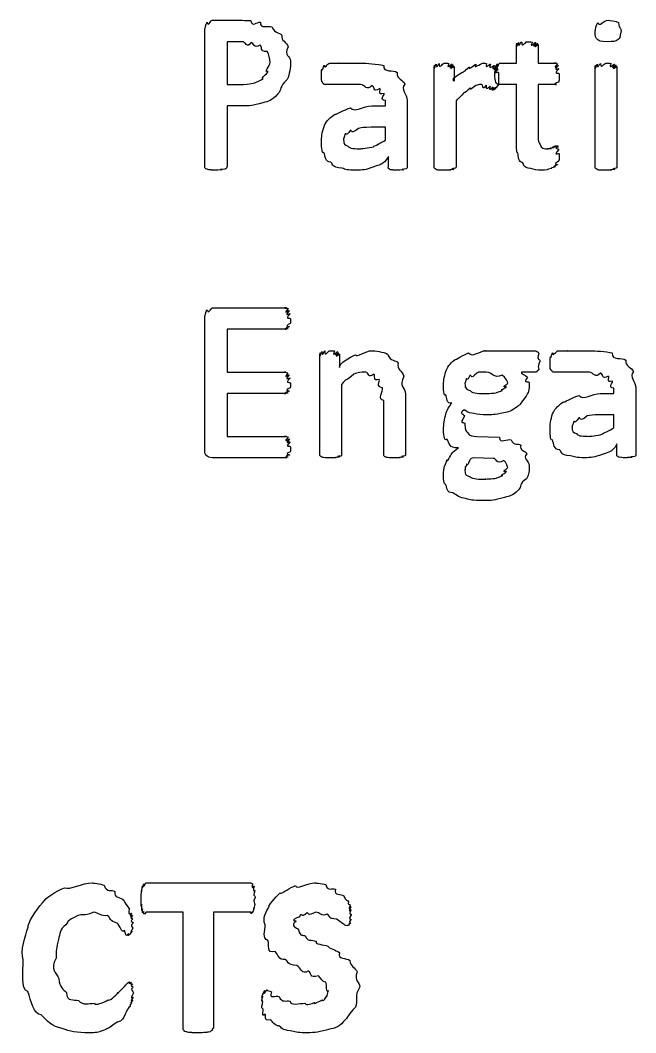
# Model space of a CAD drawing. Header units: millimetres. Extents: x 0 to 216, y 0 to 279.
# Drawn here: x 22.71 to 32.85, y 105.02 to 121.7 of the extents above; entities that cross this region are included whole.
import ezdxf

# ---------------------------------------------------------------- set-up
doc = ezdxf.new("R2010")
doc.units = ezdxf.units.MM
doc.layers.get('0').update_dxf_attribs({"linetype": 'CONTINUOUS'})

msp = doc.modelspace()

# ---------------------------------------------------------------- linework, layer by layer
at = {"color": 0}
for p, q in [((25.8741, 121.699), (26.3646, 121.699)), ((25.7528, 119.29), (25.7528, 121.561)), ((32.6058, 121.522), (32.6058, 121.522)), ((26.3701, 121.346), (26.1166, 121.346)), ((26.1166, 121.346), (26.1166, 120.64)), ((30.8818, 120.993), (30.8818, 121.302)), ((31.2401, 121.302), (31.2401, 120.993)), ((26.8277, 121.004), (26.8277, 121.004)), ((27.1639, 121.032), (27.1639, 121.032)), ((29.53, 119.284), (29.53, 120.938)), ((29.8552, 120.938), (29.8552, 120.696)), ((30.6062, 120.993), (30.8818, 120.993)), ((31.2401, 120.993), (31.5433, 120.993)), ((32.1813, 119.284), (32.1813, 120.938)), ((32.5396, 120.938), (32.5396, 119.284)), ((26.1166, 120.64), (26.3646, 120.64)), ((30.5883, 120.756), (30.5883, 120.756)), ((30.8818, 120.64), (30.6007, 120.64)), ((30.8818, 119.747), (30.8818, 120.64)), ((31.5433, 120.64), (31.2401, 120.64)), ((31.2401, 120.64), (31.2401, 119.869)), ((26.3646, 120.288), (26.1166, 120.288)), ((26.1166, 120.288), (26.1166, 119.295)), ((28.4992, 120.288), (28.7252, 120.288)), ((28.7252, 120.288), (28.7252, 120.376)), ((29.0835, 120.381), (29.0835, 119.284)), ((29.8883, 120.37), (29.8883, 119.284)), ((28.7252, 119.935), (28.4882, 119.935)), ((28.7252, 119.725), (28.7252, 119.935)), ((28.7748, 119.284), (28.7748, 119.455)), ((31.5874, 119.499), (31.5874, 119.499)), ((25.8796, 116.961), (27.0977, 116.961)), ((25.7528, 114.624), (25.7528, 116.829)), ((27.0977, 116.608), (26.1166, 116.608)), ((26.1166, 116.608), (26.1166, 115.903)), ((27.6462, 114.547), (27.6462, 116.2)), ((27.9714, 116.2), (27.9714, 115.98)), ((30.6641, 116.255), (31.2043, 116.255)), ((31.2704, 116.079), (31.2704, 116.079)), ((26.1166, 115.903), (27.0867, 115.903)), ((31.2098, 115.903), (30.9673, 115.903)), ((28.0045, 115.699), (28.0045, 114.547)), ((30.7413, 115.726), (30.7413, 115.726)), ((32.49, 115.55), (32.49, 115.638)), ((32.8483, 115.644), (32.8483, 114.547)), ((27.0867, 115.55), (26.1166, 115.55)), ((26.1166, 115.55), (26.1166, 114.844)), ((28.699, 114.547), (28.699, 115.434)), ((29.0573, 115.539), (29.0573, 114.547)), ((32.264, 115.55), (32.49, 115.55)), ((32.49, 115.197), (32.253, 115.197)), ((32.49, 114.988), (32.49, 115.197)), ((26.1166, 114.844), (27.0977, 114.844)), ((30.2286, 114.844), (30.6035, 114.828)), ((27.1639, 114.668), (27.1639, 114.668)), ((32.5396, 114.547), (32.5396, 114.718)), ((27.0977, 114.492), (25.8796, 114.492)), ((30.4987, 114.481), (30.179, 114.492)), ((30.7413, 114.337), (30.7413, 114.337)), ((24.7826, 107.487), (26.5079, 107.487)), ((26.5796, 107.244), (26.5796, 107.244)), ((25.3945, 107.002), (24.7826, 107.002)), ((25.3945, 105.095), (25.3945, 107.002)), ((26.5079, 107.002), (25.8961, 107.002)), ((25.8961, 107.002), (25.8961, 105.095)), ((28.3049, 105.773), (28.3049, 105.773)), ((24.5746, 105.674), (24.5746, 105.674))]:
    msp.add_line(p, q, dxfattribs=at)
for points in [[(25.7528, 121.561), (25.7528, 121.536), (25.7652, 121.643), (25.7914, 121.666)], [(25.7914, 121.666), (25.8038, 121.58), (25.8437, 121.699), (25.8741, 121.699)], [(26.3646, 121.699), (26.3288, 121.699), (26.4638, 121.696), (26.5079, 121.693)], [(26.5079, 121.693), (26.5355, 121.573), (26.6044, 121.679), (26.6678, 121.666)], [(26.6678, 121.666), (26.6595, 121.544), (26.7918, 121.624), (26.8552, 121.588)], [(32.1813, 121.522), (32.1813, 121.529), (32.1951, 121.634), (32.2254, 121.66)], [(32.2254, 121.66), (32.2433, 121.58), (32.315, 121.699), (32.3963, 121.699)], [(32.3963, 121.699), (32.4046, 121.699), (32.5313, 121.685), (32.5617, 121.66)], [(32.5617, 121.66), (32.581, 121.533), (32.6058, 121.591), (32.6058, 121.522)], [(26.8552, 121.588), (26.9062, 121.47), (26.9765, 121.506), (27.0206, 121.451)], [(27.0206, 121.451), (26.9985, 121.364), (27.1032, 121.336), (27.1253, 121.263)], [(32.2254, 121.379), (32.1813, 121.393), (32.1813, 121.452), (32.1813, 121.522)], [(32.6058, 121.522), (32.581, 121.397), (32.5892, 121.409), (32.5562, 121.384)], [(26.5135, 121.335), (26.4473, 121.227), (26.417, 121.346), (26.3701, 121.346)], [(26.6623, 121.291), (26.5465, 121.216), (26.5644, 121.331), (26.5135, 121.335)], [(26.7781, 121.186), (26.6416, 121.17), (26.7091, 121.269), (26.6623, 121.291)], [(30.8818, 121.302), (30.8818, 121.202), (30.8832, 121.31), (30.8874, 121.319)], [(30.8874, 121.319), (30.8929, 121.216), (30.9039, 121.331), (30.9149, 121.335)], [(30.9149, 121.335), (30.9177, 121.225), (30.948, 121.34), (30.97, 121.34)], [(30.97, 121.34), (30.9659, 121.227), (31.0251, 121.346), (31.0582, 121.346)], [(31.0582, 121.346), (31.0362, 121.346), (31.1244, 121.343), (31.1464, 121.34)], [(31.1464, 121.34), (31.083, 121.225), (31.1905, 121.338), (31.2015, 121.335)], [(31.2015, 121.335), (31.1092, 121.216), (31.225, 121.325), (31.2291, 121.319)], [(31.2291, 121.319), (31.1202, 121.202), (31.2401, 121.304), (31.2401, 121.302)], [(32.3908, 121.346), (32.2392, 121.346), (32.2544, 121.357), (32.2254, 121.379)], [(32.5562, 121.384), (32.519, 121.346), (32.4707, 121.346), (32.3908, 121.346)], [(26.8277, 121.004), (26.8222, 121.073), (26.8111, 121.138), (26.7781, 121.186)], [(27.1253, 121.263), (27.0454, 121.103), (27.1639, 121.116), (27.1639, 121.032)], [(26.7946, 120.855), (26.7036, 120.831), (26.8277, 120.952), (26.8277, 121.004)], [(27.1639, 121.032), (27.1639, 120.905), (27.1446, 120.814), (27.1088, 120.723)], [(27.6779, 120.894), (27.6834, 120.831), (27.6972, 120.938), (27.7165, 120.96)], [(27.7165, 120.96), (27.7192, 120.875), (27.7661, 120.993), (27.8102, 120.993)], [(27.8102, 120.993), (27.8074, 120.993), (27.9053, 120.993), (27.9645, 120.993)], [(27.9645, 120.993), (27.926, 120.993), (28.0858, 120.993), (28.1519, 120.993)], [(28.1519, 120.993), (28.1795, 120.993), (28.2911, 120.993), (28.3614, 120.993)], [(28.3614, 120.993), (28.3807, 120.993), (28.6053, 120.979), (28.6977, 120.954)], [(28.6977, 120.954), (28.6825, 120.824), (28.863, 120.89), (28.9181, 120.839)], [(29.53, 120.938), (29.53, 120.846), (29.5313, 120.952), (29.5355, 120.96)], [(29.5355, 120.96), (29.5369, 120.861), (29.5479, 120.972), (29.5631, 120.977)], [(29.5631, 120.977), (29.5658, 120.872), (29.5934, 120.988), (29.6127, 120.988)], [(29.6127, 120.988), (29.6072, 120.875), (29.6623, 120.993), (29.6954, 120.993)], [(29.6954, 120.993), (29.6692, 120.993), (29.7505, 120.99), (29.7725, 120.988)], [(29.7725, 120.988), (29.7133, 120.872), (29.8111, 120.983), (29.8221, 120.977)], [(29.8221, 120.977), (29.7353, 120.861), (29.84, 120.967), (29.8442, 120.96)], [(29.8442, 120.96), (29.7463, 120.846), (29.8552, 120.945), (29.8552, 120.938)], [(30.1088, 120.933), (30.0702, 120.857), (30.1818, 120.968), (30.219, 120.977)], [(30.219, 120.977), (30.1473, 120.875), (30.2975, 120.993), (30.3348, 120.993)], [(30.3348, 120.993), (30.3155, 120.993), (30.3678, 120.99), (30.3899, 120.988)], [(30.3899, 120.988), (30.3596, 120.872), (30.434, 120.983), (30.456, 120.977)], [(30.456, 120.977), (30.4078, 120.857), (30.5029, 120.962), (30.5222, 120.954)], [(30.5222, 120.954), (30.445, 120.842), (30.5525, 120.939), (30.5608, 120.933)], [(30.5346, 120.899), (30.536, 120.835), (30.5415, 120.939), (30.5456, 120.954)], [(30.5456, 120.954), (30.547, 120.863), (30.5594, 120.978), (30.5676, 120.982)], [(30.5676, 120.982), (30.5649, 120.875), (30.5911, 120.993), (30.6062, 120.993)], [(31.5433, 120.993), (31.4468, 120.993), (31.5557, 120.989), (31.5598, 120.982)], [(31.5598, 120.982), (31.4579, 120.863), (31.5722, 120.968), (31.5764, 120.954)], [(31.5764, 120.954), (31.4661, 120.835), (31.5819, 120.922), (31.5819, 120.899)], [(32.1813, 120.938), (32.1813, 120.846), (32.1827, 120.952), (32.1868, 120.96)], [(32.1868, 120.96), (32.1923, 120.861), (32.2034, 120.972), (32.2144, 120.977)], [(32.2144, 120.977), (32.2171, 120.872), (32.2475, 120.988), (32.2695, 120.988)], [(32.2695, 120.988), (32.2654, 120.875), (32.3246, 120.993), (32.3577, 120.993)], [(32.3577, 120.993), (32.3357, 120.993), (32.4239, 120.99), (32.4459, 120.988)], [(32.4459, 120.988), (32.3825, 120.872), (32.49, 120.983), (32.501, 120.977)], [(32.501, 120.977), (32.4087, 120.861), (32.5245, 120.967), (32.5286, 120.96)], [(32.5286, 120.96), (32.4197, 120.846), (32.5396, 120.945), (32.5396, 120.938)], [(26.7119, 120.74), (26.6637, 120.74), (26.7753, 120.811), (26.7946, 120.855)], [(27.6724, 120.795), (27.6724, 120.787), (27.6738, 120.872), (27.6779, 120.894)], [(27.6724, 120.729), (27.6724, 120.72), (27.6724, 120.773), (27.6724, 120.795)], [(28.9181, 120.839), (28.914, 120.72), (29.0187, 120.723), (29.0449, 120.646)], [(29.8552, 120.696), (29.7946, 120.74), (29.9461, 120.807), (29.9875, 120.844)], [(29.9875, 120.844), (29.9957, 120.813), (30.0716, 120.91), (30.1088, 120.933)], [(30.5608, 120.933), (30.4588, 120.828), (30.5732, 120.917), (30.5773, 120.91)], [(30.5773, 120.91), (30.4671, 120.817), (30.5828, 120.899), (30.5828, 120.888)], [(30.5828, 120.888), (30.4698, 120.795), (30.5883, 120.861), (30.5883, 120.839)], [(30.5291, 120.817), (30.5291, 120.79), (30.5304, 120.878), (30.5346, 120.899)], [(30.5456, 120.679), (30.5291, 120.696), (30.5291, 120.753), (30.5291, 120.817)], [(30.5883, 120.839), (30.5883, 120.753), (30.5883, 120.792), (30.5883, 120.756)], [(31.5819, 120.899), (31.4689, 120.79), (31.5874, 120.85), (31.5874, 120.817)], [(31.5874, 120.817), (31.5874, 120.696), (31.5832, 120.708), (31.5764, 120.679)], [(26.3646, 120.64), (26.3619, 120.64), (26.519, 120.649), (26.5741, 120.668)], [(26.5741, 120.668), (26.5906, 120.676), (26.6747, 120.709), (26.7119, 120.74)], [(27.1088, 120.723), (26.9723, 120.603), (27.0206, 120.552), (26.9544, 120.486)], [(27.6889, 120.679), (27.6751, 120.68), (27.6751, 120.709), (27.6724, 120.729)], [(27.711, 120.651), (27.6903, 120.654), (27.6958, 120.668), (27.6889, 120.679)], [(27.7385, 120.64), (27.7055, 120.64), (27.7179, 120.643), (27.711, 120.651)], [(27.8102, 120.64), (27.7303, 120.64), (27.7523, 120.64), (27.7385, 120.64)], [(27.9315, 120.64), (27.7964, 120.64), (27.8433, 120.64), (27.8102, 120.64)], [(28.0968, 120.64), (28.01, 120.64), (27.9783, 120.64), (27.9315, 120.64)], [(28.3173, 120.64), (28.1382, 120.64), (28.163, 120.64), (28.0968, 120.64)], [(28.5047, 120.624), (28.411, 120.522), (28.3904, 120.64), (28.3173, 120.64)], [(28.6315, 120.574), (28.513, 120.5), (28.5557, 120.613), (28.5047, 120.624)], [(29.0449, 120.646), (28.965, 120.566), (29.0835, 120.481), (29.0835, 120.381)], [(30.2135, 120.624), (30.0729, 120.504), (30.1529, 120.602), (30.1198, 120.58)], [(30.3127, 120.64), (30.2534, 120.64), (30.2466, 120.635), (30.2135, 120.624)], [(30.3844, 120.629), (30.3127, 120.522), (30.3375, 120.64), (30.3127, 120.64)], [(30.4505, 120.613), (30.3596, 120.511), (30.4092, 120.625), (30.3844, 120.629)], [(30.5001, 120.596), (30.3968, 120.5), (30.4684, 120.609), (30.4505, 120.613)], [(30.5773, 120.624), (30.4588, 120.5), (30.5676, 120.603), (30.5608, 120.596)], [(30.6007, 120.64), (30.5539, 120.64), (30.5594, 120.653), (30.5456, 120.679)], [(30.5883, 120.673), (30.5883, 120.64), (30.5842, 120.635), (30.5773, 120.624)], [(30.5883, 120.756), (30.5883, 120.685), (30.5883, 120.696), (30.5883, 120.673)], [(31.5764, 120.679), (31.4551, 120.64), (31.5571, 120.64), (31.5433, 120.64)], [(26.9544, 120.486), (26.84, 120.356), (26.8056, 120.373), (26.7064, 120.337)], [(28.7032, 120.492), (28.5791, 120.456), (28.6646, 120.552), (28.6315, 120.574)], [(28.7252, 120.376), (28.6095, 120.39), (28.7169, 120.458), (28.7032, 120.492)], [(30.0095, 120.497), (29.9296, 120.394), (29.9324, 120.421), (29.8883, 120.37)], [(30.1198, 120.58), (30.0068, 120.464), (30.0495, 120.533), (30.0095, 120.497)], [(30.5387, 120.591), (30.4257, 120.489), (30.5139, 120.592), (30.5001, 120.596)], [(30.5608, 120.596), (30.4478, 120.489), (30.5497, 120.591), (30.5387, 120.591)], [(26.7064, 120.337), (26.5272, 120.288), (26.4969, 120.288), (26.3646, 120.288)], [(28.1519, 120.255), (28.2126, 120.169), (28.3697, 120.288), (28.4992, 120.288)], [(27.7275, 119.979), (27.7496, 120.034), (27.8226, 120.106), (27.8929, 120.15)], [(27.8929, 120.15), (27.8887, 120.125), (28.0486, 120.232), (28.1519, 120.255)], [(27.6724, 119.736), (27.6724, 119.776), (27.6903, 119.908), (27.7275, 119.979)], [(28.0638, 119.825), (28.032, 119.721), (28.0362, 119.776), (28.0362, 119.747)], [(28.1464, 119.885), (28.0693, 119.769), (28.0817, 119.849), (28.0638, 119.825)], [(28.2842, 119.918), (28.1423, 119.798), (28.1823, 119.899), (28.1464, 119.885)], [(28.4882, 119.935), (28.3738, 119.935), (28.3421, 119.929), (28.2842, 119.918)], [(31.2401, 119.869), (31.2374, 119.677), (31.2511, 119.701), (31.2732, 119.654)], [(27.711, 119.521), (27.6724, 119.485), (27.6724, 119.655), (27.6724, 119.736)], [(28.0362, 119.747), (28.032, 119.64), (28.0596, 119.655), (28.1079, 119.626)], [(28.1079, 119.626), (28.1313, 119.582), (28.2305, 119.582), (28.3228, 119.582)], [(28.3228, 119.582), (28.2966, 119.582), (28.4634, 119.593), (28.5268, 119.615)], [(28.5268, 119.615), (28.5392, 119.629), (28.6549, 119.677), (28.7252, 119.725)], [(30.9039, 119.516), (30.8818, 119.485), (30.8818, 119.659), (30.8818, 119.747)], [(31.2732, 119.654), (31.2856, 119.582), (31.3421, 119.582), (31.4055, 119.582)], [(31.4606, 119.587), (31.4, 119.593), (31.4882, 119.6), (31.4992, 119.604)], [(31.4992, 119.604), (31.4248, 119.604), (31.524, 119.616), (31.5323, 119.621)], [(31.5323, 119.621), (31.4441, 119.615), (31.5516, 119.632), (31.5598, 119.632)], [(31.5598, 119.632), (31.4551, 119.615), (31.5667, 119.629), (31.5709, 119.626)], [(31.5709, 119.626), (31.462, 119.611), (31.5764, 119.621), (31.5764, 119.61)], [(31.5764, 119.61), (31.4661, 119.593), (31.5819, 119.589), (31.5819, 119.571)], [(27.8267, 119.362), (27.7275, 119.362), (27.7399, 119.458), (27.711, 119.521)], [(28.7748, 119.455), (28.6866, 119.302), (28.6205, 119.32), (28.5323, 119.284)], [(30.981, 119.356), (30.9149, 119.357), (30.9218, 119.452), (30.9039, 119.516)], [(31.4055, 119.582), (31.3697, 119.582), (31.4454, 119.584), (31.4606, 119.587)], [(31.5819, 119.571), (31.4689, 119.439), (31.5874, 119.528), (31.5874, 119.499)], [(31.5874, 119.499), (31.5874, 119.362), (31.5847, 119.412), (31.5819, 119.384)], [(25.7583, 119.262), (25.7528, 119.258), (25.7528, 119.279), (25.7528, 119.29)], [(26.1166, 119.295), (26.1124, 119.262), (26.1124, 119.275), (26.1056, 119.268)], [(28.0086, 119.262), (27.8267, 119.273), (27.8777, 119.318), (27.8267, 119.362)], [(28.5323, 119.284), (28.3917, 119.229), (28.3504, 119.229), (28.2512, 119.229)], [(28.7914, 119.251), (28.7596, 119.251), (28.7748, 119.269), (28.7748, 119.284)], [(29.0835, 119.284), (29.0835, 119.251), (29.078, 119.258), (29.0669, 119.251)], [(29.5355, 119.262), (29.53, 119.258), (29.53, 119.276), (29.53, 119.284)], [(29.8883, 119.284), (29.8855, 119.258), (29.8841, 119.269), (29.8772, 119.262)], [(31.1188, 119.257), (30.9838, 119.269), (31.0169, 119.312), (30.981, 119.356)], [(31.5213, 119.284), (31.4069, 119.254), (31.4827, 119.264), (31.4606, 119.257)], [(31.5598, 119.318), (31.4441, 119.276), (31.5391, 119.295), (31.5213, 119.284)], [(31.5819, 119.384), (31.462, 119.302), (31.5709, 119.331), (31.5598, 119.318)], [(32.1868, 119.262), (32.1813, 119.258), (32.1813, 119.276), (32.1813, 119.284)], [(32.5396, 119.284), (32.5369, 119.258), (32.5355, 119.269), (32.5286, 119.262)], [(25.7914, 119.246), (25.7638, 119.243), (25.7652, 119.254), (25.7583, 119.262)], [(25.8465, 119.235), (25.7927, 119.236), (25.8051, 119.242), (25.7914, 119.246)], [(25.9347, 119.229), (25.8368, 119.229), (25.8685, 119.231), (25.8465, 119.235)], [(26.0229, 119.235), (25.9099, 119.229), (25.9705, 119.229), (25.9347, 119.229)], [(26.078, 119.246), (25.954, 119.236), (26.0449, 119.237), (26.0229, 119.235)], [(26.1056, 119.268), (26.1014, 119.247), (26.0918, 119.253), (26.078, 119.246)], [(28.2512, 119.229), (28.0872, 119.229), (28.0817, 119.24), (28.0086, 119.262)], [(28.841, 119.235), (28.7817, 119.236), (28.8024, 119.243), (28.7914, 119.251)], [(28.9292, 119.229), (28.8258, 119.229), (28.863, 119.231), (28.841, 119.235)], [(29.0173, 119.235), (28.903, 119.229), (28.9691, 119.229), (28.9292, 119.229)], [(29.0669, 119.251), (28.9429, 119.236), (29.0394, 119.237), (29.0173, 119.235)], [(29.5631, 119.24), (29.541, 119.243), (29.5424, 119.254), (29.5355, 119.262)], [(29.6182, 119.229), (29.5658, 119.232), (29.5768, 119.236), (29.5631, 119.24)], [(29.7064, 119.229), (29.614, 119.229), (29.643, 119.229), (29.6182, 119.229)], [(29.7946, 119.229), (29.6843, 119.229), (29.7422, 119.229), (29.7064, 119.229)], [(29.8497, 119.24), (29.7312, 119.232), (29.8194, 119.232), (29.7946, 119.229)], [(29.8772, 119.262), (29.7574, 119.243), (29.8634, 119.247), (29.8497, 119.24)], [(31.3118, 119.229), (31.2126, 119.229), (31.174, 119.237), (31.1188, 119.257)], [(31.389, 119.235), (31.3118, 119.229), (31.3366, 119.229), (31.3118, 119.229)], [(31.4606, 119.257), (31.3628, 119.24), (31.4138, 119.242), (31.389, 119.235)], [(32.2144, 119.24), (32.1923, 119.243), (32.1937, 119.254), (32.1868, 119.262)], [(32.2695, 119.229), (32.2171, 119.232), (32.2282, 119.236), (32.2144, 119.24)], [(32.3577, 119.229), (32.2654, 119.229), (32.2943, 119.229), (32.2695, 119.229)], [(32.4459, 119.229), (32.3357, 119.229), (32.3935, 119.229), (32.3577, 119.229)], [(32.501, 119.24), (32.3825, 119.232), (32.4707, 119.232), (32.4459, 119.229)], [(32.5286, 119.262), (32.4087, 119.243), (32.5148, 119.247), (32.501, 119.24)], [(25.7914, 116.928), (25.8079, 116.842), (25.8492, 116.961), (25.8796, 116.961)], [(27.0977, 116.961), (27.0123, 116.961), (27.117, 116.957), (27.1253, 116.95)], [(27.1253, 116.95), (27.0275, 116.829), (27.1377, 116.931), (27.1418, 116.917)], [(25.7528, 116.829), (25.7528, 116.803), (25.7652, 116.909), (25.7914, 116.928)], [(27.1418, 116.917), (27.0385, 116.798), (27.1543, 116.884), (27.1584, 116.862)], [(27.1584, 116.862), (27.0454, 116.754), (27.1639, 116.812), (27.1639, 116.779)], [(27.1639, 116.779), (27.1639, 116.692), (27.1611, 116.724), (27.1584, 116.702)], [(27.1253, 116.619), (27.0123, 116.608), (27.1088, 116.608), (27.0977, 116.608)], [(27.1418, 116.647), (27.0275, 116.622), (27.1322, 116.626), (27.1253, 116.619)], [(27.1584, 116.702), (27.0385, 116.648), (27.1487, 116.66), (27.1418, 116.647)], [(27.6462, 116.2), (27.6462, 116.108), (27.6476, 116.214), (27.6517, 116.222)], [(27.6517, 116.222), (27.6531, 116.123), (27.6641, 116.235), (27.6793, 116.239)], [(27.6793, 116.239), (27.6821, 116.134), (27.7096, 116.25), (27.7289, 116.25)], [(27.7289, 116.25), (27.7234, 116.137), (27.7785, 116.255), (27.8116, 116.255)], [(27.8116, 116.255), (27.7854, 116.255), (27.8667, 116.253), (27.8887, 116.25)], [(27.8887, 116.25), (27.8295, 116.134), (27.9273, 116.246), (27.9383, 116.239)], [(27.9383, 116.239), (27.8515, 116.123), (27.9563, 116.229), (27.9604, 116.222)], [(27.9604, 116.222), (27.8626, 116.108), (27.9714, 116.207), (27.9714, 116.2)], [(27.9714, 115.98), (27.9508, 116.049), (28.1451, 116.145), (28.2305, 116.189)], [(28.2305, 116.189), (28.2415, 116.137), (28.4082, 116.255), (28.5006, 116.255)], [(28.5006, 116.255), (28.553, 116.255), (28.6894, 116.236), (28.7596, 116.2)], [(28.7596, 116.2), (28.8148, 116.064), (28.8919, 116.114), (28.936, 116.052)], [(29.7326, 115.941), (29.7518, 115.998), (29.8166, 116.068), (29.8759, 116.112)], [(29.8759, 116.112), (29.8731, 116.09), (30.0109, 116.195), (30.0964, 116.217)], [(30.0964, 116.217), (30.1639, 116.137), (30.2782, 116.255), (30.3775, 116.255)], [(30.3775, 116.255), (30.3182, 116.255), (30.4822, 116.255), (30.5263, 116.255)], [(30.5263, 116.255), (30.5277, 116.255), (30.62, 116.255), (30.6641, 116.255)], [(31.2043, 116.255), (31.1892, 116.255), (31.2429, 116.24), (31.2539, 116.211)], [(31.2539, 116.211), (31.2112, 116.079), (31.2704, 116.137), (31.2704, 116.079)], [(31.4372, 116.057), (31.4372, 116.049), (31.4386, 116.134), (31.4427, 116.156)], [(31.4427, 116.156), (31.4482, 116.093), (31.462, 116.2), (31.4813, 116.222)], [(31.4813, 116.222), (31.484, 116.137), (31.5309, 116.255), (31.575, 116.255)], [(31.575, 116.255), (31.5722, 116.255), (31.6701, 116.255), (31.7293, 116.255)], [(31.7293, 116.255), (31.6907, 116.255), (31.8506, 116.255), (31.9168, 116.255)], [(31.9168, 116.255), (31.9443, 116.255), (32.0559, 116.255), (32.1262, 116.255)], [(32.1262, 116.255), (32.1455, 116.255), (32.3701, 116.242), (32.4624, 116.217)], [(32.4624, 116.217), (32.4473, 116.086), (32.6278, 116.152), (32.6829, 116.101)], [(32.6829, 116.101), (32.6788, 115.983), (32.7835, 115.985), (32.8097, 115.908)], [(28.936, 116.052), (28.903, 115.943), (29.0105, 115.921), (29.0298, 115.836)], [(29.6829, 115.715), (29.6829, 115.744), (29.6995, 115.875), (29.7326, 115.941)], [(31.2539, 115.941), (31.1892, 115.903), (31.2277, 115.903), (31.2098, 115.903)], [(31.2704, 116.079), (31.2112, 115.958), (31.2649, 115.97), (31.2539, 115.941)], [(31.4372, 115.991), (31.4372, 115.983), (31.4372, 116.035), (31.4372, 116.057)], [(31.4537, 115.941), (31.4399, 115.943), (31.4399, 115.971), (31.4372, 115.991)], [(31.4758, 115.914), (31.4551, 115.916), (31.4606, 115.93), (31.4537, 115.941)], [(27.0867, 115.903), (27.0054, 115.903), (27.1088, 115.898), (27.1198, 115.892)], [(27.1198, 115.892), (27.0275, 115.77), (27.1377, 115.872), (27.1418, 115.859)], [(27.1418, 115.859), (27.0385, 115.74), (27.1543, 115.825), (27.1584, 115.804)], [(27.1584, 115.804), (27.0454, 115.696), (27.1639, 115.754), (27.1639, 115.721)], [(28.2029, 115.87), (28.072, 115.744), (28.0734, 115.794), (28.0045, 115.699)], [(28.4014, 115.903), (28.3187, 115.903), (28.2691, 115.892), (28.2029, 115.87)], [(28.5337, 115.87), (28.4358, 115.784), (28.4523, 115.903), (28.4014, 115.903)], [(28.6218, 115.781), (28.5089, 115.744), (28.5695, 115.85), (28.5337, 115.87)], [(28.677, 115.644), (28.5571, 115.667), (28.6467, 115.744), (28.6218, 115.781)], [(29.0298, 115.836), (28.9388, 115.66), (29.0573, 115.656), (29.0573, 115.539)], [(30.0578, 115.792), (30.0357, 115.689), (30.0357, 115.746), (30.0357, 115.721)], [(30.1184, 115.848), (30.0647, 115.733), (30.0716, 115.814), (30.0578, 115.792)], [(30.2286, 115.886), (30.1198, 115.766), (30.1473, 115.866), (30.1184, 115.848)], [(30.383, 115.903), (30.208, 115.903), (30.2727, 115.897), (30.2286, 115.886)], [(30.6476, 115.853), (30.4987, 115.784), (30.496, 115.903), (30.383, 115.903)], [(30.7413, 115.726), (30.7413, 115.722), (30.7096, 115.823), (30.6476, 115.853)], [(30.9673, 115.903), (30.9397, 115.877), (31.0472, 115.849), (31.0665, 115.82)], [(31.0665, 115.82), (30.9755, 115.704), (31.094, 115.765), (31.094, 115.732)], [(31.5033, 115.903), (31.4702, 115.903), (31.4827, 115.905), (31.4758, 115.914)], [(31.575, 115.903), (31.495, 115.903), (31.5171, 115.903), (31.5033, 115.903)], [(31.6963, 115.903), (31.5612, 115.903), (31.6081, 115.903), (31.575, 115.903)], [(31.8616, 115.903), (31.7748, 115.903), (31.7431, 115.903), (31.6963, 115.903)], [(32.0821, 115.903), (31.903, 115.903), (31.9278, 115.903), (31.8616, 115.903)], [(32.2695, 115.886), (32.1758, 115.784), (32.1551, 115.903), (32.0821, 115.903)], [(32.3963, 115.836), (32.2778, 115.762), (32.3205, 115.875), (32.2695, 115.886)], [(32.468, 115.754), (32.3439, 115.718), (32.4294, 115.814), (32.3963, 115.836)], [(32.8097, 115.908), (32.7298, 115.828), (32.8483, 115.743), (32.8483, 115.644)], [(27.1584, 115.644), (27.0385, 115.59), (27.1487, 115.602), (27.1418, 115.588)], [(27.1639, 115.721), (27.1639, 115.634), (27.1611, 115.666), (27.1584, 115.644)], [(28.699, 115.434), (28.5833, 115.442), (28.6907, 115.591), (28.677, 115.644)], [(29.716, 115.533), (29.6829, 115.473), (29.6829, 115.645), (29.6829, 115.715)], [(30.0357, 115.721), (30.0357, 115.612), (30.0661, 115.627), (30.1294, 115.594)], [(30.5484, 115.561), (30.5387, 115.568), (30.6269, 115.584), (30.6531, 115.6)], [(30.6531, 115.6), (30.5938, 115.601), (30.7041, 115.638), (30.7192, 115.66)], [(30.7192, 115.66), (30.6228, 115.645), (30.7413, 115.704), (30.7413, 115.726)], [(31.094, 115.732), (31.094, 115.586), (31.0775, 115.572), (31.0444, 115.506)], [(32.49, 115.638), (32.3742, 115.652), (32.4817, 115.721), (32.468, 115.754)], [(27.1198, 115.556), (27.0054, 115.55), (27.0977, 115.55), (27.0867, 115.55)], [(27.1418, 115.588), (27.0275, 115.561), (27.1308, 115.562), (27.1198, 115.556)], [(29.8208, 115.395), (29.7298, 115.369), (29.7408, 115.481), (29.716, 115.533)], [(30.1294, 115.594), (30.1597, 115.55), (30.2782, 115.55), (30.3885, 115.55)], [(30.3885, 115.55), (30.4505, 115.55), (30.5043, 115.553), (30.5484, 115.561)], [(31.0444, 115.506), (30.9094, 115.336), (30.9631, 115.382), (30.9011, 115.335)], [(31.6577, 115.412), (31.6536, 115.387), (31.8134, 115.495), (31.9168, 115.517)], [(31.9168, 115.517), (31.9774, 115.431), (32.1345, 115.55), (32.264, 115.55)], [(29.7215, 115.208), (29.7339, 115.274), (29.7794, 115.34), (29.8208, 115.395)], [(30.0247, 115.28), (29.9145, 115.222), (30.0302, 115.215), (30.0302, 115.175)], [(30.179, 115.219), (30.0647, 115.23), (30.0605, 115.258), (30.0247, 115.28)], [(30.9011, 115.335), (30.7854, 115.244), (30.7633, 115.255), (30.6751, 115.23)], [(31.4923, 115.241), (31.5143, 115.296), (31.5874, 115.368), (31.6577, 115.412)], [(29.6829, 114.971), (29.6829, 115.016), (29.6954, 115.138), (29.7215, 115.208)], [(30.0302, 115.175), (29.9172, 115.028), (30.0357, 115.095), (30.0357, 115.048)], [(30.3885, 115.197), (30.3141, 115.197), (30.2452, 115.204), (30.179, 115.219)], [(30.6751, 115.23), (30.4946, 115.197), (30.4946, 115.197), (30.3885, 115.197)], [(31.4372, 114.999), (31.4372, 115.039), (31.4551, 115.171), (31.4923, 115.241)], [(31.9112, 115.147), (31.8341, 115.032), (31.8464, 115.112), (31.8286, 115.087)], [(32.0491, 115.181), (31.9071, 115.061), (31.9471, 115.161), (31.9112, 115.147)], [(32.253, 115.197), (32.1386, 115.197), (32.1069, 115.191), (32.0491, 115.181)], [(29.7436, 114.795), (29.6829, 114.748), (29.6829, 114.908), (29.6829, 114.971)], [(30.0357, 115.048), (30.0357, 114.922), (30.0523, 114.94), (30.0853, 114.899)], [(31.4758, 114.784), (31.4372, 114.748), (31.4372, 114.917), (31.4372, 114.999)], [(31.8286, 115.087), (31.7968, 114.984), (31.801, 115.039), (31.801, 115.01)], [(31.801, 115.01), (31.7968, 114.902), (31.8244, 114.917), (31.8727, 114.888)], [(32.2916, 114.877), (32.304, 114.891), (32.4197, 114.94), (32.49, 114.988)], [(27.0977, 114.844), (27.0123, 114.844), (27.117, 114.84), (27.1253, 114.833)], [(27.1253, 114.833), (27.0275, 114.712), (27.1391, 114.814), (27.1473, 114.8)], [(27.1473, 114.8), (27.0426, 114.686), (27.1584, 114.773), (27.1584, 114.751)], [(29.931, 114.657), (29.7629, 114.638), (29.7835, 114.74), (29.7436, 114.795)], [(30.0853, 114.899), (30.1046, 114.844), (30.1694, 114.844), (30.2286, 114.844)], [(30.6035, 114.828), (30.6007, 114.712), (30.7371, 114.811), (30.7964, 114.789)], [(30.7964, 114.789), (30.8405, 114.671), (30.9122, 114.741), (30.9563, 114.701)], [(31.5915, 114.624), (31.4923, 114.624), (31.5047, 114.72), (31.4758, 114.784)], [(31.8727, 114.888), (31.8961, 114.844), (31.9953, 114.844), (32.0876, 114.844)], [(32.0876, 114.844), (32.0614, 114.844), (32.2282, 114.855), (32.2916, 114.877)], [(25.7914, 114.519), (25.7528, 114.531), (25.7528, 114.576), (25.7528, 114.624)], [(27.1584, 114.751), (27.0454, 114.642), (27.1639, 114.701), (27.1639, 114.668)], [(27.1639, 114.668), (27.1639, 114.58), (27.1611, 114.613), (27.1584, 114.591)], [(29.8208, 114.563), (29.807, 114.572), (29.8897, 114.627), (29.931, 114.657)], [(30.9563, 114.701), (30.9287, 114.594), (31.0334, 114.616), (31.0555, 114.558)], [(31.7734, 114.525), (31.5915, 114.536), (31.6425, 114.58), (31.5915, 114.624)], [(32.5396, 114.718), (32.4514, 114.565), (32.3853, 114.583), (32.2971, 114.547)], [(25.8796, 114.492), (25.8079, 114.492), (25.8203, 114.5), (25.7914, 114.519)], [(27.1198, 114.502), (27.0095, 114.492), (27.1046, 114.492), (27.0977, 114.492)], [(27.1473, 114.536), (27.0275, 114.505), (27.1308, 114.51), (27.1198, 114.502)], [(27.1584, 114.591), (27.0426, 114.536), (27.1543, 114.549), (27.1473, 114.536)], [(27.6517, 114.525), (27.6462, 114.52), (27.6462, 114.538), (27.6462, 114.547)], [(27.6793, 114.502), (27.6572, 114.505), (27.6586, 114.516), (27.6517, 114.525)], [(27.7344, 114.492), (27.6821, 114.494), (27.6931, 114.499), (27.6793, 114.502)], [(27.8226, 114.492), (27.7303, 114.492), (27.7592, 114.492), (27.7344, 114.492)], [(27.9108, 114.492), (27.8005, 114.492), (27.8584, 114.492), (27.8226, 114.492)], [(27.9659, 114.502), (27.8474, 114.494), (27.9356, 114.494), (27.9108, 114.492)], [(27.9935, 114.519), (27.8736, 114.505), (27.9797, 114.51), (27.9659, 114.502)], [(28.0045, 114.547), (28.0017, 114.516), (28.0004, 114.526), (27.9935, 114.519)], [(28.7045, 114.519), (28.7004, 114.516), (28.699, 114.536), (28.699, 114.547)], [(28.7321, 114.502), (28.7114, 114.505), (28.7114, 114.515), (28.7045, 114.519)], [(28.7872, 114.492), (28.7376, 114.494), (28.7459, 114.499), (28.7321, 114.502)], [(28.8809, 114.492), (28.7845, 114.492), (28.812, 114.492), (28.7872, 114.492)], [(28.9636, 114.492), (28.8548, 114.492), (28.914, 114.492), (28.8809, 114.492)], [(29.0187, 114.502), (28.903, 114.494), (28.9884, 114.494), (28.9636, 114.492)], [(29.0463, 114.525), (28.9278, 114.505), (29.0325, 114.51), (29.0187, 114.502)], [(29.0573, 114.547), (29.0573, 114.52), (29.0532, 114.531), (29.0463, 114.525)], [(29.6995, 114.359), (29.705, 114.323), (29.7243, 114.431), (29.7436, 114.464)], [(29.7436, 114.464), (29.745, 114.39), (29.7904, 114.53), (29.8208, 114.563)], [(30.1074, 114.437), (30.0647, 114.319), (30.0743, 114.402), (30.0633, 114.387)], [(30.179, 114.492), (30.1019, 114.474), (30.1253, 114.456), (30.1074, 114.437)], [(30.6751, 114.447), (30.5346, 114.367), (30.5718, 114.481), (30.4987, 114.481)], [(30.7413, 114.337), (30.7413, 114.319), (30.7192, 114.423), (30.6751, 114.447)], [(31.0555, 114.558), (30.9755, 114.481), (31.094, 114.439), (31.094, 114.365)], [(32.016, 114.492), (31.852, 114.492), (31.8464, 114.502), (31.7734, 114.525)], [(32.2971, 114.547), (32.1565, 114.492), (32.1152, 114.492), (32.016, 114.492)], [(32.5562, 114.513), (32.5245, 114.513), (32.5396, 114.531), (32.5396, 114.547)], [(32.6058, 114.497), (32.5465, 114.499), (32.5672, 114.505), (32.5562, 114.513)], [(32.694, 114.492), (32.5906, 114.492), (32.6278, 114.493), (32.6058, 114.497)], [(32.7822, 114.497), (32.6678, 114.492), (32.7339, 114.492), (32.694, 114.492)], [(32.8318, 114.513), (32.7077, 114.499), (32.8042, 114.5), (32.7822, 114.497)], [(32.8483, 114.547), (32.8483, 114.513), (32.8428, 114.52), (32.8318, 114.513)], [(29.6829, 114.238), (29.6829, 114.246), (29.6885, 114.319), (29.6995, 114.359)], [(30.0413, 114.343), (30.0357, 114.257), (30.0357, 114.308), (30.0357, 114.293)], [(30.0357, 114.293), (30.0357, 114.191), (30.0647, 114.204), (30.1239, 114.177)], [(30.0633, 114.387), (30.0426, 114.29), (30.044, 114.358), (30.0413, 114.343)], [(30.6586, 114.199), (30.598, 114.198), (30.7082, 114.241), (30.7192, 114.265)], [(30.7192, 114.265), (30.6228, 114.246), (30.7413, 114.312), (30.7413, 114.337)], [(31.094, 114.365), (31.094, 114.213), (31.0789, 114.215), (31.0499, 114.144)], [(29.716, 114.056), (29.6829, 114.022), (29.6829, 114.172), (29.6829, 114.238)], [(30.1239, 114.177), (30.157, 114.139), (30.27, 114.139), (30.3775, 114.139)], [(30.3775, 114.139), (30.3334, 114.139), (30.5043, 114.144), (30.5484, 114.155)], [(30.5484, 114.155), (30.5428, 114.161), (30.6324, 114.181), (30.6586, 114.199)], [(31.0499, 114.144), (30.9177, 114.072), (30.9755, 114.015), (30.9177, 113.962)], [(29.8373, 113.913), (29.7298, 113.911), (29.7408, 114.001), (29.716, 114.056)], [(30.9177, 113.962), (30.7992, 113.85), (30.7812, 113.866), (30.6862, 113.836)], [(30.0468, 113.819), (29.9586, 113.83), (29.8924, 113.873), (29.8373, 113.913)], [(30.3609, 113.786), (30.1308, 113.786), (30.1349, 113.797), (30.0468, 113.819)], [(30.6862, 113.836), (30.4946, 113.786), (30.485, 113.786), (30.3609, 113.786)], [(23.439, 107.404), (23.5383, 107.369), (23.7312, 107.487), (23.8966, 107.487)], [(23.8966, 107.487), (23.8911, 107.487), (24.0316, 107.473), (24.095, 107.448)], [(24.095, 107.448), (24.1336, 107.317), (24.2163, 107.388), (24.2714, 107.344)], [(24.711, 107.355), (24.7055, 107.313), (24.7179, 107.413), (24.722, 107.432)], [(24.722, 107.432), (24.7165, 107.351), (24.7358, 107.462), (24.744, 107.471)], [(24.744, 107.471), (24.7344, 107.369), (24.7675, 107.487), (24.7826, 107.487)], [(26.5079, 107.487), (26.4983, 107.487), (26.5272, 107.482), (26.5355, 107.471)], [(26.5355, 107.471), (26.5162, 107.351), (26.5548, 107.45), (26.5631, 107.432)], [(26.5631, 107.432), (26.5314, 107.313), (26.5741, 107.388), (26.5741, 107.355)], [(26.9875, 107.316), (27.044, 107.313), (27.1473, 107.417), (27.2466, 107.443)], [(27.2466, 107.443), (27.2466, 107.369), (27.456, 107.487), (27.5663, 107.487)], [(27.5663, 107.487), (27.5332, 107.487), (27.6834, 107.477), (27.7427, 107.459)], [(27.7427, 107.459), (27.7675, 107.333), (27.8543, 107.415), (27.9025, 107.382)], [(23.0753, 107.156), (23.1414, 107.258), (23.2985, 107.349), (23.439, 107.404)], [(24.2714, 107.344), (24.2438, 107.234), (24.3733, 107.255), (24.4147, 107.2)], [(24.7055, 107.244), (24.6972, 107.251), (24.7069, 107.325), (24.711, 107.355)], [(26.5741, 107.355), (26.5355, 107.251), (26.5796, 107.289), (26.5796, 107.244)], [(26.8111, 107.101), (26.7794, 107.082), (26.9131, 107.261), (26.9875, 107.316)], [(27.9025, 107.382), (27.8667, 107.267), (27.999, 107.312), (28.0403, 107.272)], [(28.0403, 107.272), (28.0651, 107.189), (28.1065, 107.202), (28.1175, 107.173)], [(22.8437, 106.759), (22.8217, 106.806), (22.976, 107.049), (23.0753, 107.156)], [(24.4147, 107.2), (24.445, 107.123), (24.4878, 107.097), (24.5029, 107.057)], [(24.711, 107.129), (24.6972, 107.046), (24.7055, 107.2), (24.7055, 107.244)], [(24.722, 107.057), (24.7055, 106.983), (24.7137, 107.098), (24.711, 107.129)], [(26.5741, 107.129), (26.5314, 106.983), (26.57, 107.075), (26.5631, 107.057)], [(26.5796, 107.244), (26.5355, 107.163), (26.5768, 107.162), (26.5741, 107.129)], [(26.745, 106.798), (26.6912, 106.905), (26.767, 107.013), (26.8111, 107.101)], [(28.1175, 107.173), (28.0913, 107.134), (28.1409, 107.13), (28.1451, 107.123)], [(28.1451, 107.123), (28.0982, 107.002), (28.1519, 107.104), (28.1561, 107.09)], [(23.6595, 106.947), (23.468, 106.859), (23.5162, 106.864), (23.4611, 106.798)], [(23.9186, 107.002), (23.7395, 106.928), (23.7367, 106.983), (23.6595, 106.947)], [(24.1446, 106.947), (24.0412, 106.928), (24.0068, 107.002), (23.9186, 107.002)], [(24.31, 106.826), (24.1694, 106.855), (24.2108, 106.91), (24.1446, 106.947)], [(24.5029, 107.057), (24.4781, 106.928), (24.5332, 106.996), (24.5415, 106.986)], [(24.5415, 106.986), (24.4933, 106.91), (24.5539, 106.966), (24.558, 106.952)], [(24.558, 106.952), (24.5001, 106.881), (24.5635, 106.919), (24.5635, 106.897)], [(24.744, 107.013), (24.7165, 106.947), (24.7289, 107.038), (24.722, 107.057)], [(24.7826, 107.002), (24.7344, 106.928), (24.7551, 107.005), (24.744, 107.013)], [(26.5355, 107.013), (26.4983, 106.928), (26.519, 107.002), (26.5079, 107.002)], [(26.5631, 107.057), (26.5162, 106.947), (26.5465, 107.024), (26.5355, 107.013)], [(27.3293, 106.958), (27.2907, 106.887), (27.2824, 106.932), (27.2686, 106.914)], [(27.434, 106.991), (27.3458, 106.914), (27.3582, 106.972), (27.3293, 106.958)], [(27.5773, 107.002), (27.4257, 106.928), (27.4739, 106.998), (27.434, 106.991)], [(27.7647, 106.969), (27.6683, 106.928), (27.6462, 107.002), (27.5773, 107.002)], [(27.919, 106.892), (27.7826, 106.884), (27.8226, 106.947), (27.7647, 106.969)], [(28.1561, 107.09), (28.1065, 106.972), (28.1616, 107.059), (28.1616, 107.041)], [(28.1616, 107.041), (28.1065, 106.936), (28.1616, 106.996), (28.1616, 106.963)], [(28.1616, 106.963), (28.1065, 106.87), (28.1588, 106.903), (28.1561, 106.881)], [(22.761, 106.219), (22.7114, 106.376), (22.7886, 106.605), (22.8437, 106.759)], [(23.4611, 106.798), (23.3619, 106.726), (23.3688, 106.65), (23.3398, 106.555)], [(24.4257, 106.704), (24.3789, 106.649), (24.3568, 106.782), (24.31, 106.826)], [(24.5635, 106.897), (24.5043, 106.839), (24.569, 106.855), (24.569, 106.826)], [(24.569, 106.826), (24.5043, 106.777), (24.5663, 106.765), (24.5635, 106.743)], [(26.7891, 106.539), (26.6912, 106.575), (26.745, 106.699), (26.745, 106.798)], [(27.2686, 106.914), (27.1473, 106.85), (27.2521, 106.875), (27.2521, 106.853)], [(27.2521, 106.853), (27.1473, 106.777), (27.2659, 106.755), (27.2962, 106.715)], [(28.0293, 106.814), (27.9879, 106.828), (27.9631, 106.866), (27.919, 106.892)], [(28.101, 106.782), (28.0513, 106.782), (28.0624, 106.793), (28.0293, 106.814)], [(28.1285, 106.793), (28.0761, 106.782), (28.112, 106.782), (28.101, 106.782)], [(28.1506, 106.826), (28.0954, 106.795), (28.1395, 106.799), (28.1285, 106.793)], [(28.1561, 106.881), (28.1023, 106.826), (28.1533, 106.839), (28.1506, 106.826)], [(24.4974, 106.649), (24.4381, 106.575), (24.4547, 106.667), (24.4257, 106.704)], [(24.5249, 106.655), (24.4671, 106.575), (24.5084, 106.649), (24.4974, 106.649)], [(24.547, 106.688), (24.4864, 106.586), (24.536, 106.662), (24.5249, 106.655)], [(24.5635, 106.743), (24.4974, 106.616), (24.5539, 106.702), (24.547, 106.688)], [(27.2962, 106.715), (27.3237, 106.583), (27.3637, 106.644), (27.4119, 106.611)], [(27.4119, 106.611), (27.423, 106.519), (27.5194, 106.553), (27.5828, 106.528)], [(23.3398, 106.555), (23.3068, 106.42), (23.3013, 106.36), (23.3013, 106.247)], [(26.9103, 106.357), (26.7532, 106.314), (26.8222, 106.469), (26.7891, 106.539)], [(27.5828, 106.528), (27.5511, 106.469), (27.7124, 106.474), (27.7757, 106.445)], [(27.7757, 106.445), (27.7978, 106.409), (27.9053, 106.38), (27.9687, 106.341)], [(27.0757, 106.225), (26.9668, 106.211), (26.9572, 106.305), (26.9103, 106.357)], [(27.9687, 106.341), (27.926, 106.215), (28.0913, 106.259), (28.1395, 106.208)], [(22.8382, 105.695), (22.7114, 105.737), (22.761, 106.021), (22.761, 106.219)], [(23.3013, 106.247), (23.1883, 106.061), (23.315, 106.005), (23.3454, 105.911)], [(27.2686, 106.125), (27.0922, 106.138), (27.1377, 106.188), (27.0757, 106.225)], [(27.456, 106.037), (27.3417, 105.961), (27.3348, 106.095), (27.2686, 106.125)], [(28.1395, 106.208), (28.1423, 106.112), (28.2305, 106.094), (28.2608, 106.021)], [(27.6214, 105.955), (27.4629, 105.906), (27.518, 106.011), (27.456, 106.037)], [(27.7427, 105.85), (27.6793, 105.847), (27.6724, 105.924), (27.6214, 105.955)], [(28.2608, 106.021), (28.2015, 105.851), (28.3049, 105.868), (28.3049, 105.773)], [(23.3454, 105.911), (23.3646, 105.756), (23.417, 105.741), (23.4721, 105.679)], [(24.3265, 105.679), (24.2728, 105.62), (24.4119, 105.763), (24.4423, 105.8)], [(24.4423, 105.8), (24.4492, 105.811), (24.4933, 105.856), (24.5084, 105.856)], [(24.5084, 105.856), (24.4781, 105.811), (24.5332, 105.853), (24.5415, 105.85)], [(24.5415, 105.85), (24.4933, 105.803), (24.5539, 105.836), (24.558, 105.822)], [(24.558, 105.822), (24.5043, 105.774), (24.569, 105.789), (24.569, 105.767)], [(24.569, 105.767), (24.5084, 105.73), (24.5746, 105.713), (24.5746, 105.674)], [(27.7868, 105.712), (27.7385, 105.653), (27.7716, 105.813), (27.7427, 105.85)], [(28.3049, 105.773), (28.2015, 105.631), (28.2801, 105.537), (28.2333, 105.442)], [(23.0532, 105.315), (22.9319, 105.318), (22.8892, 105.544), (22.8382, 105.695)], [(23.4721, 105.679), (23.4749, 105.517), (23.5934, 105.576), (23.6706, 105.547)], [(24.1611, 105.558), (24.1804, 105.532), (24.2824, 105.635), (24.3265, 105.679)], [(24.569, 105.602), (24.5043, 105.505), (24.5663, 105.566), (24.5635, 105.552)], [(24.5746, 105.674), (24.5084, 105.543), (24.5718, 105.62), (24.569, 105.602)], [(26.7064, 105.536), (26.665, 105.514), (26.7064, 105.596), (26.7064, 105.618)], [(26.7064, 105.618), (26.6692, 105.561), (26.7133, 105.664), (26.7174, 105.679)], [(26.7174, 105.679), (26.6802, 105.593), (26.7312, 105.708), (26.7395, 105.712)], [(26.7395, 105.712), (26.6981, 105.605), (26.7629, 105.723), (26.7781, 105.723)], [(26.7781, 105.723), (26.7312, 105.723), (26.8194, 105.712), (26.8497, 105.69)], [(26.8497, 105.69), (26.7946, 105.561), (26.9241, 105.642), (26.9765, 105.613)], [(26.9765, 105.613), (27.0151, 105.503), (27.0881, 105.558), (27.1584, 105.536)], [(27.6821, 105.558), (27.7055, 105.514), (27.744, 105.598), (27.7592, 105.624)], [(27.7592, 105.624), (27.7385, 105.565), (27.7868, 105.679), (27.7868, 105.712)], [(23.6706, 105.547), (23.7477, 105.459), (23.8359, 105.503), (23.9352, 105.503)], [(23.9352, 105.503), (23.9352, 105.459), (24.0978, 105.52), (24.1611, 105.558)], [(24.5194, 105.453), (24.456, 105.392), (24.4767, 105.377), (24.4367, 105.326)], [(24.547, 105.514), (24.4864, 105.459), (24.5332, 105.486), (24.5194, 105.453)], [(24.5635, 105.552), (24.4974, 105.476), (24.5539, 105.525), (24.547, 105.514)], [(26.7119, 105.409), (26.665, 105.426), (26.7064, 105.481), (26.7064, 105.536)], [(27.1584, 105.536), (27.1543, 105.459), (27.3086, 105.503), (27.4009, 105.503)], [(27.4009, 105.503), (27.423, 105.459), (27.5125, 105.505), (27.5608, 105.514)], [(27.5608, 105.514), (27.518, 105.476), (27.649, 105.538), (27.6821, 105.558)], [(28.2333, 105.442), (28.1065, 105.326), (28.1189, 105.271), (28.0348, 105.205)], [(23.4005, 105.089), (23.2365, 105.117), (23.1483, 105.216), (23.0532, 105.315)], [(24.4367, 105.326), (24.3761, 105.172), (24.3458, 105.224), (24.2879, 105.178)], [(26.745, 105.326), (26.6761, 105.252), (26.7188, 105.383), (26.7119, 105.409)], [(26.8277, 105.233), (26.7091, 105.197), (26.7629, 105.3), (26.745, 105.326)], [(24.2879, 105.178), (24.1446, 105.079), (24.168, 105.095), (24.095, 105.062)], [(25.4055, 105.062), (25.3917, 105.058), (25.3945, 105.084), (25.3945, 105.095)], [(25.8961, 105.095), (25.8437, 105.058), (25.8906, 105.073), (25.8796, 105.062)], [(26.971, 105.133), (26.9048, 105.128), (26.8676, 105.199), (26.8277, 105.233)], [(27.1584, 105.051), (27.0151, 105.062), (27.0261, 105.1), (26.971, 105.133)], [(28.0348, 105.205), (27.9411, 105.079), (27.8584, 105.095), (27.7482, 105.062)], [(23.858, 105.018), (23.6265, 105.018), (23.5355, 105.041), (23.4005, 105.089)], [(24.095, 105.062), (23.9971, 105.018), (23.942, 105.018), (23.858, 105.018)], [(25.4441, 105.034), (25.4069, 105.035), (25.4124, 105.051), (25.4055, 105.062)], [(25.5213, 105.023), (25.4468, 105.024), (25.4661, 105.03), (25.4441, 105.034)], [(25.6425, 105.018), (25.5102, 105.018), (25.5543, 105.019), (25.5213, 105.023)], [(25.7638, 105.023), (25.7225, 105.018), (25.6894, 105.018), (25.6425, 105.018)], [(25.841, 105.034), (25.7886, 105.024), (25.7969, 105.026), (25.7638, 105.023)], [(25.8796, 105.062), (25.8258, 105.035), (25.8589, 105.041), (25.841, 105.034)], [(27.3954, 105.018), (27.2755, 105.018), (27.2314, 105.029), (27.1584, 105.051)], [(27.7482, 105.062), (27.6062, 105.018), (27.5235, 105.018), (27.3954, 105.018)]]:
    msp.add_open_spline(points, degree=3, dxfattribs=at)

doc.saveas('drawing.dxf')
